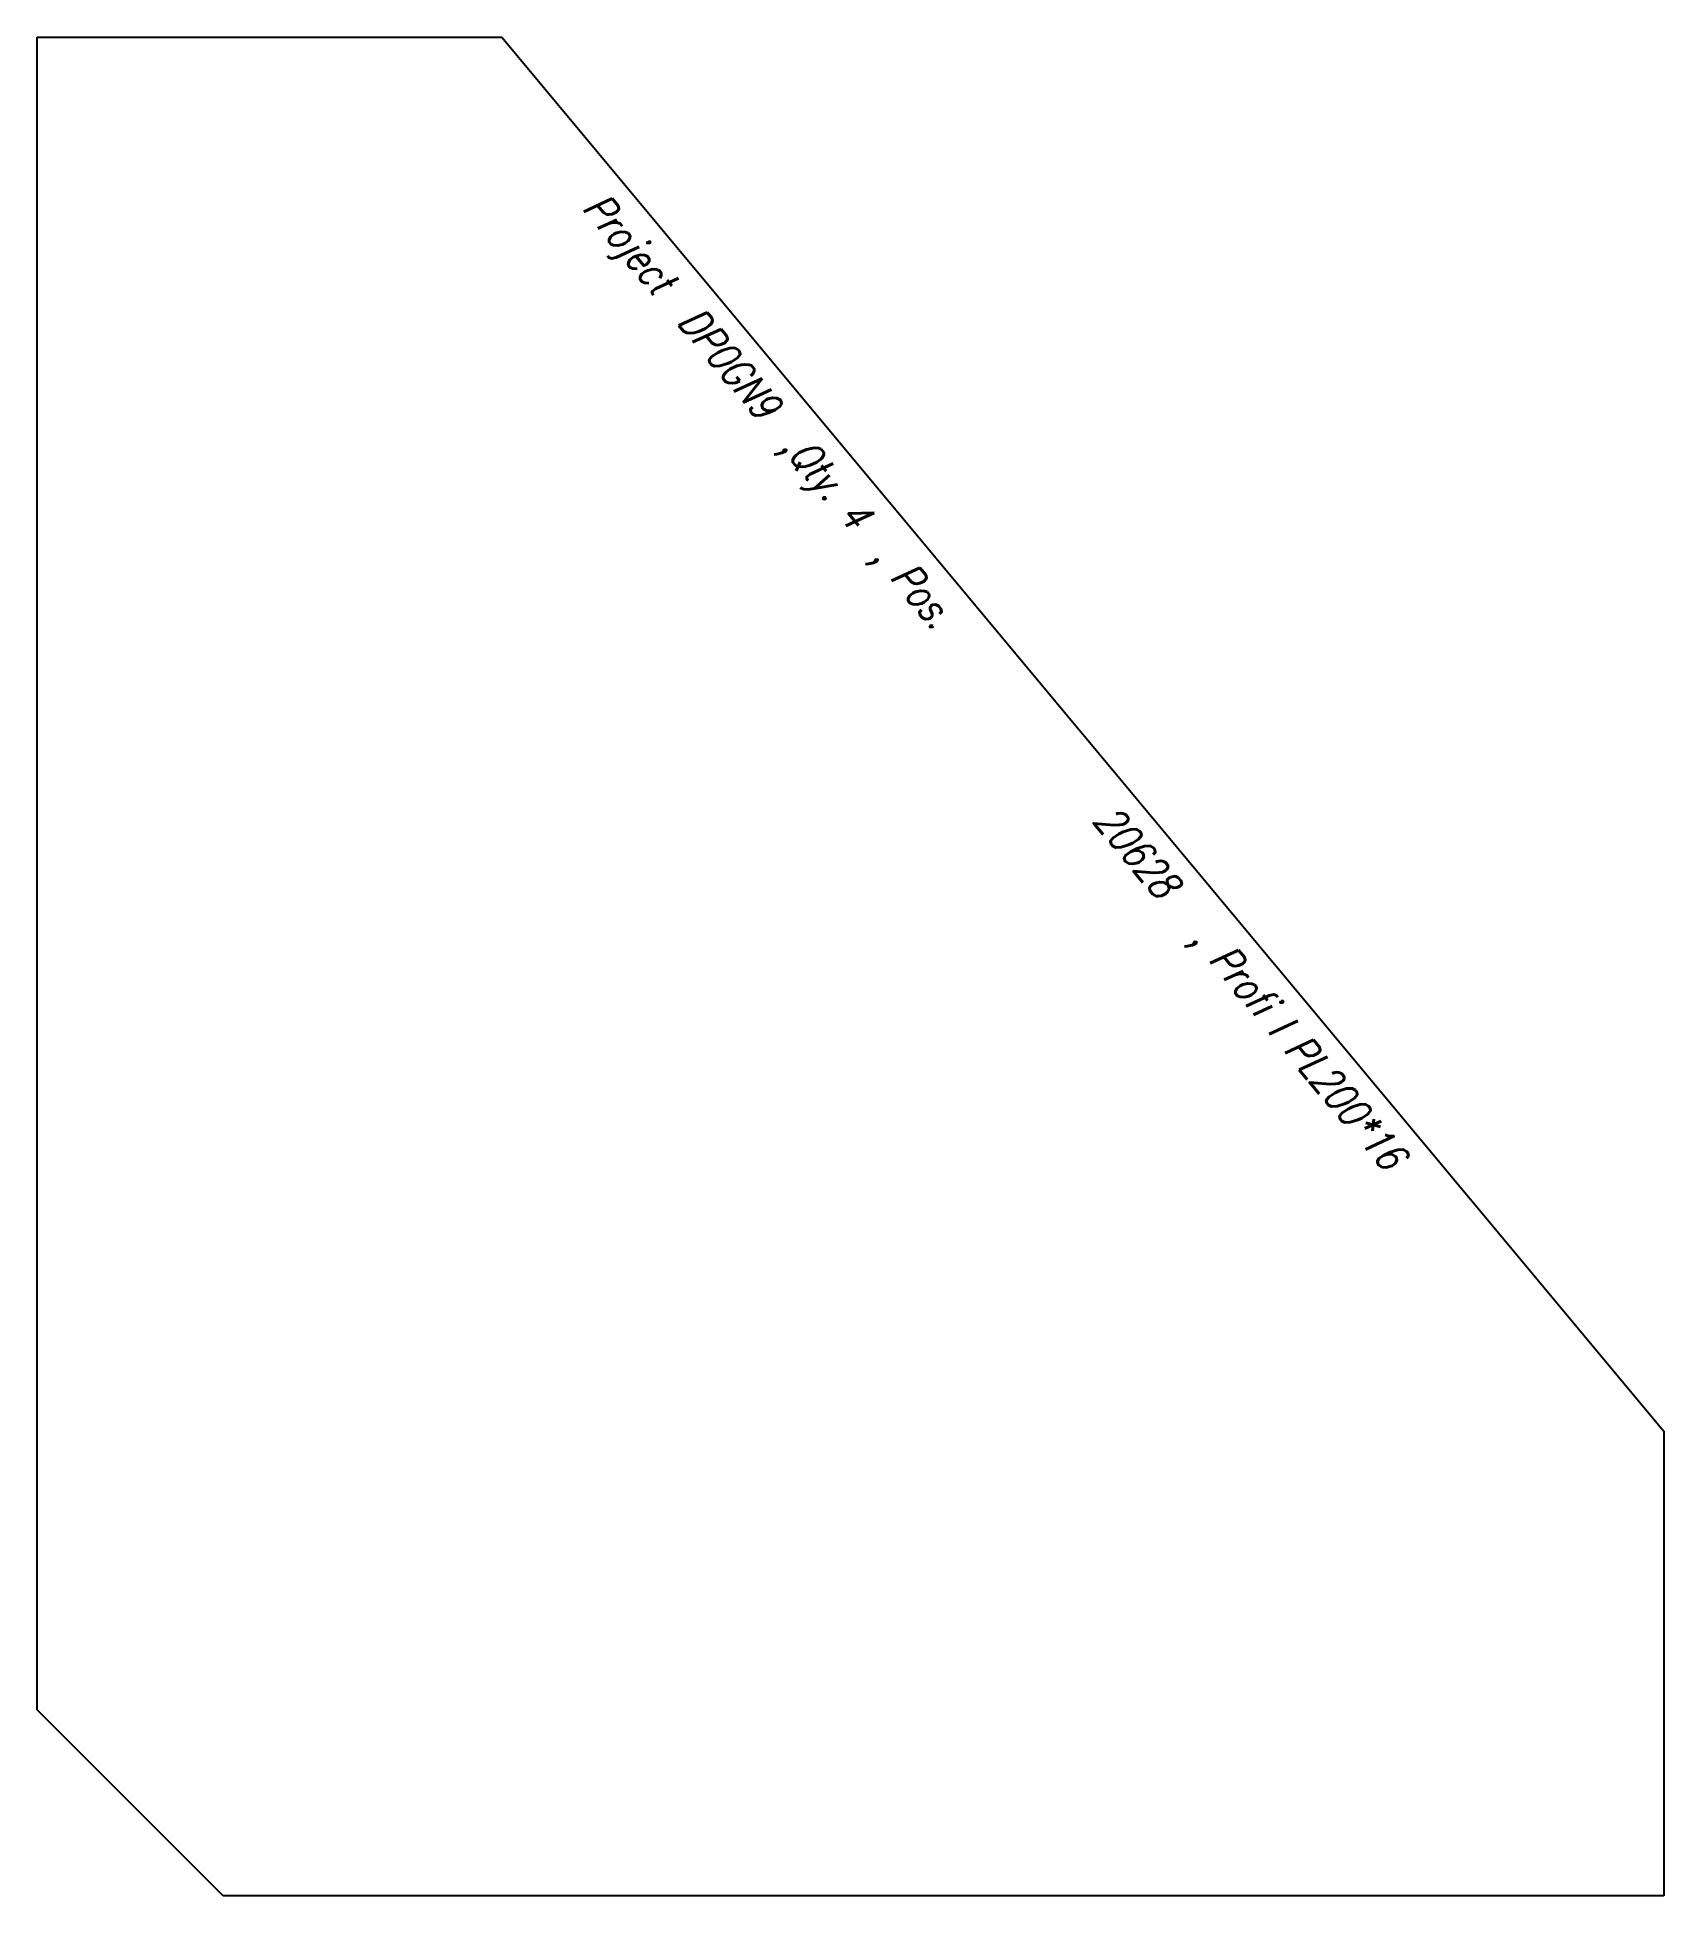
# Model space of a CAD drawing. Extents: x 0 to 175, y -100 to 100.
import ezdxf

# ---------------------------------------------------------------- set-up
doc = ezdxf.new("R2010")
doc.units = 0
doc.header["$LTSCALE"] = 10
doc.layers.add('TEILE', color=7, linetype='CONTINUOUS')
doc.layers.add('UNTERSCHRIFT', color=7, linetype='CONTINUOUS')
doc.styles.get("Standard").update_dxf_attribs({"font": 'ROMANS'})

msp = doc.modelspace()

# ---------------------------------------------------------------- linework, layer by layer
at = {"layer": 'TEILE', "color": 2}
for p, q in [((0, -80), (0, 100)), ((0, 100), (50, 100)), ((50, 100), (175, -50)), ((175, -50), (175, -100)), ((20, -100), (0, -80)), ((175, -100), (20, -100))]:
    msp.add_line(p, q, dxfattribs=at)

# ---------------------------------------------------------------- texts
at = {"layer": 'UNTERSCHRIFT', "color": 2, "oblique": 15, "width": 0.8}
for s, height, rotation, p in [('Project  DP0GN9  ,Qty. 4  , Pos. ', 3.249999, -50.194469, (58.532455, 81.560287)), ('20628', 3.25, -50.194489, (113.460274, 15.646905)), ('  , Profi l PL200*16', 3.25, -50.194489, (121.782677, 5.660028))]:
    msp.add_text(s, height=height, rotation=rotation, dxfattribs=at).set_placement(p)

doc.saveas('drawing.dxf')
